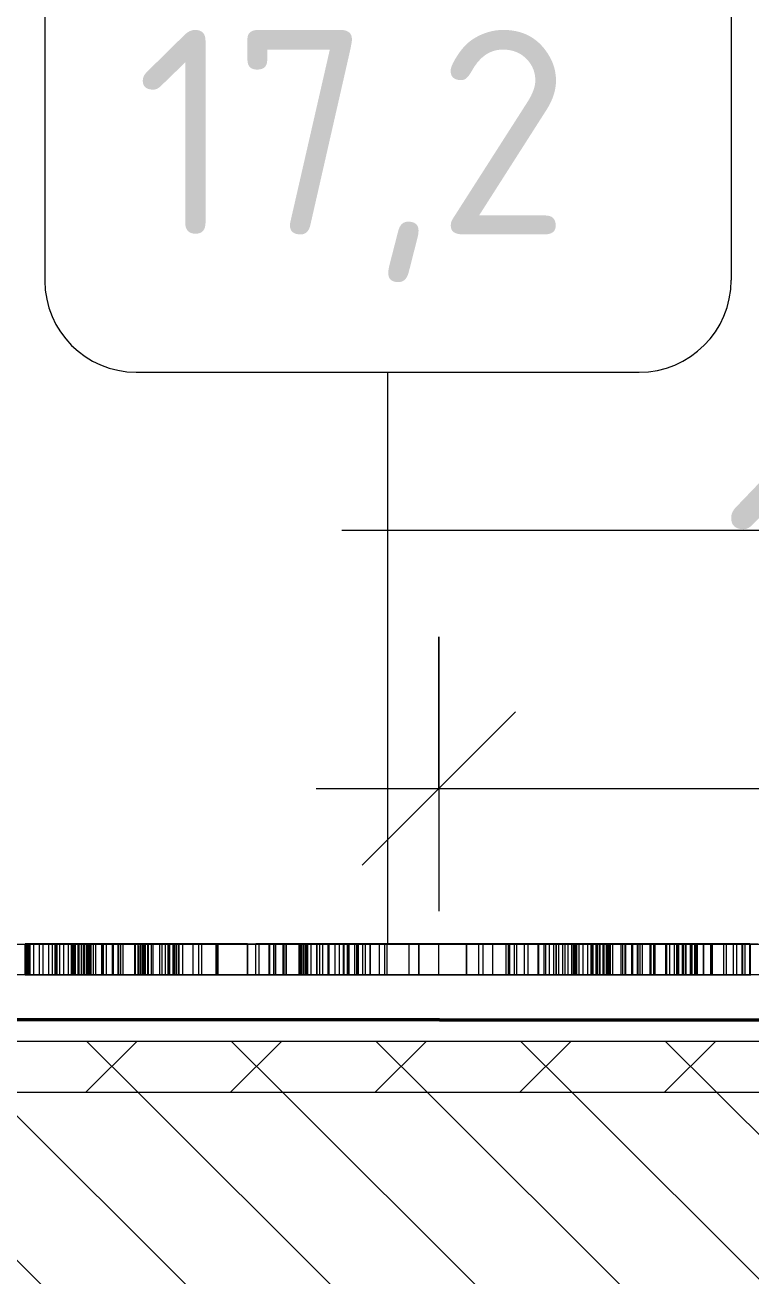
# Model space of a CAD drawing. Header units: millimetres. Extents: x 81494 to 296443, y -8553 to 29000.
# Drawn here: x 116234 to 116944, y 16271 to 17494 of the extents above; entities that cross this region are included whole.
import ezdxf

# ---------------------------------------------------------------- set-up
doc = ezdxf.new("R2010")
doc.units = ezdxf.units.MM
doc.linetypes.add('Осевая', pattern=[3175, 635, -476.25, 1587.5, -476.25])
for name, color, linetype, lineweight in [('A-ANNO-DIMS', 7, 'Continuous', 9), ('A-ANNO-DIMS-100', 7, 'Continuous', 9), ('A-WALL', 7, 'Continuous', 9), ('I-FURN-IDEN', 7, 'Continuous', 9), ('I-WALL', 7, 'Continuous', 9), ('Оси-2', 7, 'Осевая', 9)]:
    doc.layers.add(name, color=color, linetype=linetype, lineweight=lineweight)
for name, color, linetype, lineweight, true_color in [('A-WALL-1', 9, 'Continuous', 9, 0x808080), ('A-WALL-FNSH-1', 9, 'Continuous', 9, 0x808080), ('I-FURN-1', 9, 'Continuous', 9, 0x808080)]:
    doc.layers.add(name, color=color, linetype=linetype, lineweight=lineweight, true_color=true_color)
doc.styles.add('GOST Common', font='GOST_Common.ttf', dxfattribs={"height": 200})
doc.styles.add('ISOCPEUR', font='isocpeur.ttf', dxfattribs={"width": 0.9, "height": 250})
doc.dimstyles.new('ISO-2_5_0_9К_БОЛЬШОЙ_1', dxfattribs={"dimscale": 304.8, "dimtxt": 248.995294, "dimasz": 0.492126, "dimexe": 0.393701, "dimexo": 0.984252, "dimgap": 0, "dimtad": 1, "dimdec": 0, "dimrnd": 10, "dimzin": 0, "dimdsep": 46, "dimtxsty": 'ISOCPEUR', "dimblk1": 'OBLIQUE', "dimblk2": 'OBLIQUE', "dimsah": 1, "dimcen": 0.09, "dimdle": 0.393701, "dimazin": 0, "dimtfac": 1, "dimtdec": 4, "dimtix": 1, "dimtmove": 0, "dimatfit": 3, "dimfxl": 1, "dimtvp": 1, "dimtolj": 1, "dimtzin": 0, "dimarcsym": 2})

# ---------------------------------------------------------------- blocks, each defined once
blk = doc.blocks.new('вывеска в доо - вывеска в доо-30524903-План расстановки мебели и оборудования 1 этажа в осях 23_1-33')
at = {"layer": 'I-FURN-1'}
for p, q in [((-800, 0), (800, 0)), ((-361.6, 0), (-354.4, 0)), ((-349.2, 0), (-354.7, 0)), ((-354.4, 0), (-348.9, 0)), ((-354.4, 0), (-354.4, -30)), ((-348.9, 0), (-353.8, 0)), ((-353.8, 0), (-353.8, -30)), ((-346.3, 0), (-349.2, 0)), ((-346.2, 0), (-348.9, 0)), ((-348.9, 0), (-346.2, 0)), ((-348.9, 0), (-346.2, 0)), ((-346.9, 0), (-348.9, 0)), ((-348.9, -30), (-348.9, 0)), ((-346.9, 0), (-346.9, -30)), ((-302.8, 0), (-346.3, 0)), ((-346.2, 0), (-317, 0)), ((-317, 0), (-346.2, 0)), ((-346.2, 0), (-346.2, -30)), ((-346.2, 0), (-346.2, -30)), ((-346.2, 0), (-346.2, -30)), ((-346.2, 0), (-346.2, -30)), ((-346.2, 0), (-337.9, 0)), ((-341, 0), (-346.2, 0)), ((-346.2, 0), (-346.2, -30)), ((-341, 0), (-341, -29.9)), ((-331.1, 0), (-340.6, 0)), ((-337.9, 0), (-328.2, 0)), ((-317.3, 0), (-331.1, 0)), ((-331.1, 0), (-331.1, -30)), ((-328.2, 0), (-315.5, 0)), ((-328.2, 0), (-328.2, -30)), ((-302.3, 0), (-317.3, 0)), ((-317.3, 0), (-317.3, -30)), ((-317, 0), (-308.8, 0)), ((-308.8, 0), (-317, 0)), ((-317, 0), (-317, -30)), ((-317, 0), (-317, -30)), ((-317, 0), (-317, -30)), ((-317, 0), (-317, -30)), ((-315.5, 0), (-300.7, 0)), ((-315.5, 0), (-315.5, -30)), ((-308.8, 0), (-302.3, 0)), ((-308.8, 0), (-308.8, -30)), ((-302.3, 0), (-308.4, 0)), ((-308.4, 0), (-308.4, -30)), ((-300.7, 0), (-302.3, 0)), ((-302.3, 0), (-297.3, 0)), ((-297.4, 0), (-302.3, 0)), ((-302.3, -30), (-302.3, 0)), ((-301.8, 0), (-301.8, -30)), ((-297.9, 0), (-301.3, 0)), ((-300.7, 0), (-295.6, 0)), ((-297.3, 0), (-300.7, 0)), ((-300.7, 0), (-284.5, 0)), ((-300.7, 0), (-300.7, -30)), ((-280.1, 0), (-300.1, 0)), ((-300.1, 0), (-300.1, -30)), ((-291.4, 0), (-297.4, 0)), ((-297.4, 0), (-297.4, -30)), ((-297.3, 0), (-291.1, 0)), ((-297.3, 0), (-297.3, -30)), ((-296.2, 0), (-296.2, -30)), ((-285, 0), (-296.1, 0)), ((-295.6, 0), (-289.2, 0)), ((-289.2, 0), (-295.6, 0)), ((-295.6, 0), (-284.5, 0)), ((-289.2, 0), (-295.6, 0)), ((-295.6, 0), (-295.6, -30)), ((-283, 0), (-291.4, 0)), ((-291.4, 0), (-291.4, -30)), ((-291.1, 0), (-282.4, 0)), ((-291.1, 0), (-291.1, -30)), ((-289.2, 0), (-272.5, 0)), ((-289.2, 0), (-289.2, -30)), ((-284.5, 0), (-288.5, 0)), ((-288.5, 0), (-288.5, -30)), ((-282.4, 0), (-288.1, 0)), ((-288.1, 0), (-288.1, -30)), ((-284.5, 0), (-260.3, 0)), ((-284.5, 0), (-284.5, -30)), ((-272.9, 0), (-284.3, 0)), ((-283.8, 0), (-272.5, 0)), ((-272.5, 0), (-283.8, 0)), ((-283.8, -30), (-283.8, 0)), ((-260.6, 0), (-283, 0)), ((-283, 0), (-283, -30)), ((-282.4, 0), (-260.3, 0)), ((-282.4, 0), (-282.4, -30)), ((-275.4, 0), (-282.1, 0)), ((-260.3, 0), (-280.1, 0)), ((-280.1, 0), (-280.1, -30)), ((-261.1, 0), (-275.4, 0)), ((-275.4, 0), (-275.4, -30)), ((-272.5, 0), (-261.1, 0)), ((-272.5, 0), (-272.5, -30)), ((-261.4, 0), (-272.2, 0)), ((-271.8, 0), (-261.1, 0)), ((-261.1, 0), (-271.8, 0)), ((-271.8, 0), (-271.8, -30)), ((-261.1, 0), (-261.1, -30)), ((-261.1, 0), (-261.1, -30)), ((-260.6, 0), (-260.6, -30)), ((-260.3, 0), (-232.6, 0)), ((-232.6, 0), (-260.3, 0)), ((-260.3, 0), (-260.3, -30)), ((-256.5, 0), (-260.2, 0)), ((-259.9, 0), (-256.3, 0)), ((-256.3, 0), (-259.9, 0)), ((-257.4, 0), (-259.9, 0)), ((-259.9, 0), (-232.6, 0)), ((-259.9, 0), (-259.9, -30)), ((-232.6, 0), (-257.4, 0)), ((-257.4, 0), (-257.4, -30)), ((-249, 0), (-256.5, 0)), ((-256.3, 0), (-256.3, -30)), ((-247.2, 0), (-249, 0)), ((-249, 0), (-244.7, 0)), ((-249, 0), (-249, -29.4)), ((-244.8, 0), (-249, 0)), ((-244.7, 0), (-246.6, 0)), ((-233, 0), (-244.2, 0)), ((-232.6, 0), (-244.1, 0)), ((-244.1, 0), (-238.3, 0)), ((-239.4, 0), (-244.1, 0)), ((-244.1, 0), (-232.7, 0)), ((-239.4, 0), (-239.4, -30)), ((-238.3, 0), (-232.6, 0)), ((-232.7, 0), (-238.3, 0)), ((-238.3, 0), (-238.3, -30)), ((-232.7, 0), (-232.7, -30)), ((-232.6, 0), (-207.4, 0)), ((-232.6, 0), (-232.6, -30)), ((-220.2, 0), (-232.3, 0)), ((-217.4, 0), (-232.1, 0)), ((-232.1, 0), (-229.5, 0)), ((-228.1, 0), (-232.1, 0)), ((-232.1, 0), (-210.5, 0)), ((-232.1, 0), (-204.3, 0)), ((-203.6, 0), (-232.1, 0)), ((-232.1, 0), (-232.1, -30)), ((-232.1, 0), (-232.1, -30)), ((-207.4, 0), (-232, 0)), ((-232, 0), (-232, -30)), ((-229.5, 0), (-216.5, 0)), ((-229.5, 0), (-229.5, -30)), ((-219.8, 0), (-228.1, 0)), ((-228.1, 0), (-228.1, -30)), ((-216.9, 0), (-220.2, 0)), ((-216.5, 0), (-219.8, 0)), ((-214.6, 0), (-219.8, 0)), ((-219.8, 0), (-216.5, 0)), ((-219.8, 0), (-219.8, -30)), ((-217.4, 0), (-217.4, -30)), ((-216.5, 0), (-198.5, 0)), ((-211.3, 0), (-216.5, 0)), ((-216.5, 0), (-216.5, -30)), ((-205.2, 0), (-216, 0)), ((-213.2, 0), (-215.6, 0)), ((-215.6, 0), (-204.8, 0)), ((-215.6, 0), (-215.6, -30)), ((-199.8, 0), (-214.6, 0)), ((-214.6, 0), (-214.6, -30)), ((-204.8, 0), (-213.2, 0)), ((-213.2, -30), (-213.2, 0)), ((-200.7, 0), (-211.3, 0)), ((-211.3, 0), (-211.3, -30)), ((-210.5, 0), (-183.4, 0)), ((-210.5, 0), (-210.5, -30)), ((-207.4, 0), (-184.8, 0)), ((-207.4, 0), (-207.4, -30)), ((-184.8, 0), (-206.8, 0)), ((-206.8, 0), (-206.8, -30)), ((-204.8, 0), (-204.8, -30)), ((-185.1, 0), (-204.7, 0)), ((-195.5, 0), (-204.3, 0)), ((-204.3, 0), (-190.9, 0)), ((-204.3, 0), (-181.9, 0)), ((-204.3, 0), (-204.3, -30)), ((-181.4, 0), (-203.6, 0)), ((-203.6, 0), (-203.6, -30)), ((-187, 0), (-200.7, 0)), ((-200.7, 0), (-200.7, -30)), ((-183.4, 0), (-199.8, 0)), ((-199.8, 0), (-199.8, -30)), ((-198.5, 0), (-170.8, 0)), ((-198.5, 0), (-198.5, -30)), ((-184.8, 0), (-195.5, 0)), ((-195.5, 0), (-195.5, -30)), ((-190.9, 0), (-184.8, 0)), ((-190.9, 0), (-190.9, -30)), ((-183.4, 0), (-187, 0)), ((-187, 0), (-187, -30)), ((-184.8, 0), (-164.9, 0)), ((-184.8, 0), (-184.8, -30)), ((-184.5, 0), (-183.4, 0)), ((-184.5, 0), (-184.5, -30)), ((-164.9, 0), (-184.3, 0)), ((-184.3, 0), (-184.3, -30)), ((-162.5, 0), (-183.7, 0)), ((-179.9, 0), (-183.4, 0)), ((-183.4, -30), (-183.4, 0)), ((-183.4, 0), (-183.4, -30)), ((-183.4, 0), (-183.4, -30)), ((-183.4, 0), (-183.4, -30)), ((-181.9, 0), (-173.4, 0)), ((-181.9, 0), (-181.9, -30)), ((-173.1, 0), (-181.4, 0)), ((-181.4, 0), (-181.4, -30)), ((-178.8, 0), (-179.9, 0)), ((-179.9, 0), (-179.9, -30)), ((-176.1, 0), (-178.8, 0)), ((-162.3, 0), (-176.1, 0)), ((-176.1, 0), (-176.1, -30)), ((-173.4, 0), (-167.2, 0)), ((-173.4, 0), (-173.4, -30)), ((-167.1, 0), (-173.1, 0)), ((-173.1, 0), (-173.1, -30)), ((-170.8, 0), (-162.3, 0)), ((-170.8, 0), (-170.8, -30)), ((-167.2, 0), (-162.3, 0)), ((-167.2, 0), (-167.2, -30)), ((-162.3, 0), (-167.1, 0)), ((-167.1, 0), (-167.1, -30)), ((-164.9, 0), (-147.6, 0)), ((-164.9, 0), (-164.9, -30)), ((-162.3, 0), (-164.5, 0)), ((-164.5, 0), (-164.5, -30)), ((-147.6, 0), (-162.5, 0)), ((-162.3, 0), (-158, 0)), ((-147.6, 0), (-162.3, 0)), ((-147.6, 0), (-162.3, 0)), ((-162.3, 0), (-162.3, -30)), ((-158, 0), (-154.3, 0)), ((-158, 0), (-158, -30)), ((-154.3, 0), (-152.7, 0)), ((-154.3, 0), (-154.3, -30)), ((-154.3, 0), (-154.3, -30)), ((-152.7, 0), (-147.6, 0)), ((-152.7, 0), (-152.7, -29.1)), ((-147.6, 0), (-133.6, 0)), ((-133.6, 0), (-147.3, 0)), ((-137.3, 0), (-147, 0)), ((-133.8, 0), (-137.3, 0)), ((-133.6, 0), (-137.2, 0)), ((-137.2, 0), (-133.6, 0)), ((-137.2, 0), (-137.2, -30)), ((-137.2, 0), (-137.2, -30)), ((-133.6, 0), (-123.7, 0)), ((-133.6, 0), (-133.6, -30)), ((-123.7, 0), (-133.5, 0)), ((-133.5, 0), (-133.5, -30)), ((-118, 0), (-132.7, 0)), ((-119.2, 0), (-132.6, 0)), ((-132.6, 0), (-126, 0)), ((-126, 0), (-119.1, 0)), ((-126, 0), (-126, -30)), ((-123.7, 0), (-117.7, 0)), ((-123.7, 0), (-123.7, -30)), ((-117.7, 0), (-123.6, 0)), ((-123.6, 0), (-123.6, -30)), ((-119.2, 0), (-119.2, -30)), ((-117.8, 0), (-119.1, 0)), ((-119.1, 0), (-117.8, 0)), ((-119.1, 0), (-119.1, -30)), ((-115.9, 0), (-117.9, 0)), ((-117.8, -30), (-117.8, 0)), ((-117.8, 0), (-117.8, -30)), ((-117.7, 0), (-115.7, 0)), ((-115.7, 0), (-117.7, 0)), ((-117.7, 0), (-115.7, 0)), ((-115.7, 0), (-117.7, 0)), ((-117.7, 0), (-117.7, -30)), ((-117.7, 0), (-117.7, -30)), ((-77, 0), (-115.9, 0)), ((-115.7, 0), (-76.8, 0)), ((-102.4, 0), (-115.7, 0)), ((-115.7, 0), (-115.7, -30)), ((-93, 0), (-102.4, 0)), ((-102.4, 0), (-102.4, -30)), ((-88.7, 0), (-93, 0)), ((-93, 0), (-93, -30)), ((-76.8, 0), (-88.7, 0)), ((-88.7, 0), (-88.7, -30)), ((-88.7, 0), (-88.7, -30)), ((-50.2, 0), (-77, 0)), ((-76.8, 0), (-30.2, 0)), ((-50.2, 0), (-76.8, 0)), ((-76.8, 0), (109.7, 0)), ((-30.2, 0), (-76.8, 0)), ((-76.8, -30), (-76.8, 0)), ((-76.8, 0), (-76.8, -30)), ((-30.2, 0), (-50.2, 0)), ((-30.2, 0), (-49.8, 0)), ((-30.2, 0), (-20.6, 0)), ((-20.6, 0), (-30.2, 0)), ((109.7, 0), (-30.2, 0)), ((-30.2, 0), (37.8, 0)), ((39.5, 0), (-30.2, 0)), ((-30.2, 0), (22.1, 0)), ((24.5, 0), (-30.2, 0)), ((-30.2, 0), (-30.2, -30)), ((-30.2, 0), (-30.2, -30)), ((-30.2, -30), (-30.2, 0)), ((-30.2, 0), (-30.2, -30)), ((-20.7, 0), (-30.2, 0)), ((1.2, 0), (-20.7, 0)), ((-20.6, 0), (-20.6, -30)), ((-20.6, 0), (-20.6, -30)), ((1.2, 0), (3, 0)), ((3, 0), (1.2, 0)), ((1.2, -30), (1.2, 0)), ((30.4, 0), (1.2, 0)), ((3, 0), (8.4, 0)), ((8.4, 0), (3, 0)), ((3, 0), (3, -30)), ((3, 0), (3, -30)), ((8.4, 0), (17.1, 0)), ((17.1, 0), (8.4, 0)), ((8.4, 0), (8.4, -30)), ((8.4, 0), (8.4, -30)), ((17.1, 0), (28.8, 0)), ((17.1, 0), (17.1, -30)), ((28.8, 0), (17.3, 0)), ((17.3, 0), (17.3, -30)), ((22.1, 0), (57.3, 0)), ((22.1, 0), (22.1, -30)), ((51.6, 0), (24.5, 0)), ((24.5, 0), (24.5, -30)), ((28.8, 0), (42.7, 0)), ((28.8, 0), (28.8, -30)), ((29.4, 0), (29.4, -30)), ((30.4, 0), (32.4, 0)), ((32.4, 0), (30.4, 0)), ((37.8, 0), (30.4, 0)), ((30.4, 0), (30.4, -30)), ((37.8, 0), (30.4, 0)), ((32.4, 0), (37.8, 0)), ((37.8, 0), (32.4, 0)), ((32.4, 0), (32.4, -30)), ((32.4, 0), (32.4, -30)), ((37.8, 0), (63.5, 0)), ((37.8, 0), (37.8, -30)), ((38.4, 0), (47.4, 0)), ((47.4, 0), (38.4, 0)), ((42.7, 0), (38.4, 0)), ((38.4, 0), (38.4, -30)), ((38.4, 0), (38.4, -30)), ((50.2, 0), (38.4, 0)), ((66.6, 0), (39.5, 0)), ((39.5, 0), (39.5, -30)), ((42.7, 0), (57.3, 0)), ((42.7, 0), (42.7, -30)), ((57.3, 0), (43.5, 0)), ((43.5, 0), (43.5, -30)), ((47.4, 0), (57.3, 0)), ((57.3, 0), (47.4, 0)), ((47.4, 0), (47.4, -29.2)), ((47.4, 0), (47.4, -29.2)), ((57.3, 0), (50.2, 0)), ((69.4, 0), (51.6, 0)), ((57.3, 0), (75, 0)), ((57.3, 0), (57.3, -30)), ((58.2, 0), (80.6, 0)), ((58.2, 0), (58.2, -30)), ((58.3, 0), (69.2, 0)), ((69.2, 0), (58.3, 0)), ((58.3, 0), (58.3, -30)), ((58.3, 0), (58.3, -30)), ((80.6, 0), (58.4, 0)), ((58.4, 0), (58.4, -30)), ((80.8, 0), (58.4, 0)), ((63.5, 0), (84.4, 0)), ((63.5, 0), (63.5, -30)), ((82.5, 0), (66.6, 0)), ((66.6, 0), (66.6, -30)), ((69.2, 0), (78.2, 0)), ((78.2, 0), (69.2, 0)), ((69.2, 0), (69.2, -30)), ((69.2, 0), (69.2, -30)), ((79.2, 0), (69.4, 0)), ((69.4, 0), (69.4, -30)), ((75, 0), (80.6, 0)), ((75, 0), (75, -30)), ((78.2, 0), (80.6, 0)), ((80.6, 0), (78.2, 0)), ((78.2, 0), (78.2, -30)), ((78.2, 0), (78.2, -30)), ((82.5, 0), (79.2, 0)), ((79.2, 0), (79.2, -30)), ((80.6, 0), (82.5, 0)), ((80.6, 0), (80.6, -30)), ((80.9, 0), (80.9, -30)), ((81, 0), (82.5, 0)), ((82.5, 0), (81, 0)), ((81, 0), (82.5, 0)), ((82.5, 0), (81, 0)), ((81, 0), (81, -30)), ((82.7, 0), (81.2, 0)), ((82.5, 0), (84.2, 0)), ((84.2, 0), (82.5, 0)), ((82.5, 0), (99.4, 0)), ((84.2, 0), (82.5, 0)), ((86.7, 0), (82.5, 0)), ((82.5, 0), (82.5, -30)), ((84.4, 0), (82.7, 0)), ((84.2, 0), (84.2, -30)), ((84.2, 0), (84.2, -30)), ((84.4, 0), (86.2, 0)), ((86.2, 0), (84.4, 0)), ((86.2, 0), (84.4, 0)), ((84.4, 0), (101.6, 0)), ((84.4, 0), (84.4, -30)), ((86.4, 0), (84.6, 0)), ((99.2, 0), (86.2, 0)), ((86.2, -30), (86.2, 0)), ((109.9, 0), (86.4, 0)), ((101.6, 0), (86.7, 0)), ((86.7, 0), (86.7, -30)), ((99.2, 0), (99.2, -30)), ((99.4, 0), (109.7, 0)), ((109.7, 0), (99.4, 0)), ((99.4, 0), (99.4, -30)), ((101.6, 0), (109.7, 0)), ((101.6, 0), (101.6, -30)), ((109.7, 0), (102.4, 0)), ((102.4, 0), (102.4, -30)), ((109.7, 0), (111.4, 0)), ((111.3, 0), (109.7, 0)), ((109.7, 0), (116, 0)), ((116, 0), (109.7, 0)), ((109.7, 0), (109.7, -30)), ((109.7, 0), (109.7, -30)), ((115.6, 0), (109.9, 0)), ((111.3, 0), (111.3, -30)), ((111.4, 0), (115.4, 0)), ((115.4, 0), (111.4, 0)), ((111.4, 0), (111.4, -30)), ((115.4, 0), (115.4, -30)), ((116, 0), (125.9, 0)), ((116, 0), (116, -30)), ((125.9, 0), (116.2, 0)), ((116.2, 0), (116.2, -30)), ((129.3, 0), (116.2, 0)), ((125.9, 0), (129.2, 0)), ((129.2, 0), (125.9, 0)), ((125.9, 0), (125.9, -30)), ((125.9, 0), (125.9, -30)), ((129.2, 0), (129.2, -30)), ((137.3, 0), (129.3, 0)), ((137.2, 0), (168, 0)), ((166.4, 0), (137.2, 0)), ((137.2, -30), (137.2, 0)), ((137.2, 0), (137.2, -30)), ((166.6, 0), (137.3, 0)), ((168, 0), (166.4, 0)), ((166.4, 0), (168, 0)), ((168, 0), (166.4, 0)), ((166.4, 0), (168, 0)), ((168, 0), (166.4, 0)), ((166.4, -30), (166.4, 0)), ((166.4, 0), (166.4, -30)), ((166.4, -30), (166.4, 0)), ((166.4, 0), (166.4, -30)), ((168.2, 0), (166.6, 0)), ((168, 0), (200.5, 0)), ((206.7, 0), (168, 0)), ((168, 0), (184.8, 0)), ((184.8, 0), (168, 0)), ((168, 0), (190.3, 0)), ((181.9, 0), (168, 0)), ((168, 0), (246.9, 0)), ((214.7, 0), (168, 0)), ((168, -30), (168, 0)), ((168, 0), (168, -30)), ((209, 0), (168.2, 0)), ((208.2, 0), (181.9, 0)), ((181.9, 0), (181.9, -30)), ((184.8, 0), (204.2, 0)), ((204.6, 0), (184.8, 0)), ((184.8, 0), (184.8, -30)), ((184.8, 0), (184.8, -30)), ((190.3, 0), (208.6, 0)), ((190.3, 0), (190.3, -30)), ((200.5, 0), (214.7, 0)), ((200.5, 0), (200.5, -30)), ((204.2, 0), (208.6, 0)), ((204.2, 0), (204.2, -30)), ((208.7, 0), (204.6, 0)), ((204.6, 0), (204.6, -30)), ((208.6, 0), (206.7, 0)), ((206.7, 0), (206.7, -30)), ((208.2, 0), (208.2, -30)), ((208.6, 0), (210.1, 0)), ((210.1, 0), (208.6, 0)), ((208.6, 0), (208.6, -30)), ((210.1, 0), (208.7, 0)), ((208.7, 0), (208.7, -30)), ((209.1, 0), (209.1, -30)), ((213.5, 0), (210.1, 0)), ((210.1, 0), (213.5, 0)), ((213.3, 0), (210.1, 0)), ((210.1, 0), (210.1, -30)), ((213.9, 0), (210.5, 0)), ((214.7, 0), (213.3, 0)), ((213.3, 0), (213.3, -30)), ((213.5, 0), (213.5, -30)), ((214.7, 0), (217.5, 0)), ((246.9, 0), (214.7, 0)), ((214.7, 0), (243.6, 0)), ((240.2, 0), (214.7, 0)), ((214.7, 0), (214.7, -30)), ((214.7, 0), (214.7, -30)), ((214.7, -30), (214.7, 0)), ((214.7, 0), (214.7, -30)), ((220.6, 0), (215, 0)), ((215, 0), (215, -30)), ((220.9, 0), (215.3, 0)), ((217.5, 0), (229.6, 0)), ((217.5, 0), (217.5, -30)), ((234, 0), (220.6, 0)), ((220.6, 0), (231, 0)), ((223, 0), (220.6, 0)), ((220.6, 0), (220.6, -30)), ((238.4, 0), (220.9, 0)), ((234.7, 0), (223, 0)), ((223, 0), (223, -30)), ((229.6, 0), (236.9, 0)), ((229.6, 0), (229.6, -30)), ((231, 0), (238.3, 0)), ((231, 0), (231, -30)), ((239.3, 0), (234, 0)), ((234, 0), (234, -30)), ((238.3, 0), (234.7, 0)), ((234.7, 0), (234.7, -30)), ((236.9, 0), (239.3, 0)), ((236.9, 0), (236.9, -30)), ((238.3, 0), (238.3, -30)), ((239.3, 0), (243.6, 0)), ((241.8, 0), (239.3, 0)), ((239.3, 0), (239.3, -30)), ((243.7, 0), (239.4, 0)), ((246.9, 0), (240.2, 0)), ((240.2, 0), (240.2, -30)), ((243.6, 0), (241.8, 0)), ((241.8, 0), (241.8, -30)), ((243.6, 0), (246.9, 0)), ((243.6, 0), (243.6, -28.9)), ((244.1, 0), (244.1, -29.1)), ((246.9, 0), (244.2, 0)), ((246.9, 0), (246.9, -29.9)), ((247.2, 0), (305.4, 0)), ((247.2, 0), (285.4, 0)), ((278.3, 0), (247.2, 0)), ((258.9, 0), (247.2, 0)), ((299.3, 0), (247.3, 0)), ((261.1, 0), (258.7, 0)), ((258.7, 0), (263, 0)), ((258.7, 0), (258.7, -30)), ((263.3, 0), (258.9, 0)), ((263, 0), (261.1, 0)), ((261.1, 0), (261.1, -30)), ((263, 0), (263, -30)), ((290.3, 0), (263.6, 0)), ((263.6, 0), (269.4, 0)), ((268.3, 0), (263.6, 0)), ((263.6, 0), (275, 0)), ((263.6, 0), (263.6, -30)), ((288.4, 0), (263.9, 0)), ((268.3, 0), (268.3, -30)), ((269.4, 0), (278.2, 0)), ((279.6, 0), (269.4, 0)), ((269.4, 0), (269.4, -30)), ((275, 0), (297.2, 0)), ((275, 0), (275, -30)), ((278.2, 0), (291.2, 0)), ((278.2, 0), (278.2, -30)), ((290, 0), (278.3, 0)), ((278.3, 0), (278.3, -30)), ((287.9, 0), (279.6, 0)), ((279.6, 0), (279.6, -30)), ((285.4, 0), (302, 0)), ((285.4, 0), (285.4, -30)), ((291.2, 0), (287.9, 0)), ((293.1, 0), (287.9, 0)), ((287.9, 0), (291.2, 0)), ((287.9, 0), (287.9, -30)), ((291.8, 0), (288.4, 0)), ((299.5, 0), (290, 0)), ((290, 0), (290, -30)), ((290.3, -30), (290.3, 0)), ((291.2, 0), (305.4, 0)), ((296.4, 0), (291.2, 0)), ((291.2, 0), (291.2, -30)), ((294.5, 0), (292.1, 0)), ((292.1, 0), (302, 0)), ((292.1, 0), (292.1, -30)), ((302.5, 0), (292.7, 0)), ((305.4, 0), (293.1, 0)), ((293.1, 0), (293.1, -30)), ((302, 0), (294.5, 0)), ((294.5, 0), (294.5, -30)), ((305.4, 0), (296.4, 0)), ((296.4, 0), (296.4, -30)), ((297.2, 0), (305.4, 0)), ((297.2, 0), (297.2, -30)), ((305.4, 0), (299.3, 0)), ((299.3, 0), (299.3, -30)), ((305.4, 0), (299.5, 0)), ((299.5, 0), (299.5, -30)), ((302, 0), (305.4, 0)), ((302, 0), (302, -30)), ((305.4, 0), (302.9, 0)), ((302.9, 0), (305.4, 0)), ((302.9, 0), (302.9, -30)), ((305.9, 0), (303.4, 0)), ((305.4, 0), (324.6, 0)), ((305.4, 0), (305.4, -30)), ((307.9, 0), (305.8, 0)), ((305.8, 0), (305.8, -30)), ((306.4, 0), (307.9, 0)), ((307.9, 0), (306.4, 0)), ((306.4, 0), (307.9, 0)), ((307.9, 0), (306.4, 0)), ((306.4, 0), (307.9, 0)), ((307.9, 0), (306.4, 0)), ((306.4, 0), (307.9, 0)), ((306.4, 0), (306.4, -30)), ((307, 0), (307, -30)), ((308.5, 0), (307, 0)), ((307.9, 0), (309.2, 0)), ((312.2, 0), (307.9, 0)), ((307.9, 0), (324.3, 0)), ((320.7, 0), (307.9, 0)), ((324.3, 0), (307.9, 0)), ((307.9, 0), (316.8, 0)), ((307.9, 0), (307.9, -30)), ((324.6, 0), (307.9, 0)), ((307.9, 0), (307.9, -30)), ((323.6, 0), (308.5, 0)), ((309.2, 0), (336.9, 0)), ((309.2, 0), (309.2, -30)), ((323.2, 0), (312.2, 0)), ((312.2, 0), (312.2, -30)), ((316.8, 0), (323.2, 0)), ((316.8, 0), (316.8, -30)), ((324.3, 0), (320.7, 0)), ((320.7, 0), (320.7, -30)), ((323.2, 0), (324.3, 0)), ((323.2, 0), (323.2, -30)), ((324.3, 0), (324.3, -30)), ((324.3, 0), (324.3, -30)), ((324.3, -30), (324.3, 0)), ((324.3, 0), (324.3, -30)), ((327.8, 0), (324.6, 0)), ((324.6, 0), (340.5, 0)), ((324.6, 0), (324.6, -30)), ((340.5, 0), (325, 0)), ((336.9, 0), (325.2, 0)), ((325.2, 0), (325.2, -30)), ((328.9, 0), (327.8, 0)), ((327.8, 0), (327.8, -30)), ((331.6, 0), (328.9, 0)), ((340.5, 0), (331.6, 0)), ((331.6, 0), (331.6, -30)), ((336.9, 0), (340.5, 0)), ((336.9, 0), (336.9, -30)), ((340.5, 0), (336.9, 0)), ((336.9, 0), (336.9, -30)), ((340.5, 0), (340.5, -29.9)), ((340.6, 0), (349.7, 0)), ((353.4, 0), (340.6, 0)), ((340.6, 0), (351.1, 0)), ((346.3, 0), (340.6, 0)), ((353.8, 0), (340.6, 0)), ((352.5, 0), (346.3, 0)), ((346.3, 0), (346.3, -30)), ((349.7, 0), (353.4, 0)), ((349.7, 0), (349.7, -30)), ((351.1, 0), (354.6, 0)), ((351.1, 0), (351.1, -30)), ((354.6, 0), (352.5, 0)), ((352.5, 0), (352.5, -30)), ((353.4, 0), (353.4, -30)), ((353.4, 0), (353.4, -30)), ((354.6, 0), (354.6, -30)), ((-337.9, -0.9), (-337.9, -30)), ((-246.6, -0.2), (-246.6, -30)), ((-244.7, -0.8), (-244.7, -30)), ((-244.1, -0.9), (-244.1, -30)), ((-147.6, -0.7), (-147.6, -30)), ((-147.3, -0.8), (-147.3, -30)), ((-147, -0.9), (-147, -30)), ((-49.8, -0.1), (-49.8, -30)), ((-49.8, -0.1), (-49.8, -30)), ((51.6, -0.4), (51.6, -30)), ((247.3, 0), (247.3, -30)), ((800, -30), (-800, -30)), ((-354.4, -30.5), (-361.6, -30.5)), ((-354.7, -30), (-349.2, -30)), ((-348.9, -30.5), (-354.4, -30.5)), ((-353.8, -30.5), (-348.9, -30.5)), ((-349.2, -30), (-346.3, -30)), ((-346.2, -30.5), (-348.9, -30.5)), ((-348.9, -30.5), (-346.2, -30.5)), ((-348.9, -30.5), (-346.9, -30.5)), ((-346.2, -30.5), (-348.9, -30.5)), ((-346.3, -30), (-302.8, -30)), ((-346.2, -30.5), (-317, -30.5)), ((-317, -30.5), (-346.2, -30.5)), ((-346.2, -30.5), (-341, -30.5)), ((-337.9, -30.5), (-346.2, -30.5)), ((-341, -30.5), (-331.1, -30.5)), ((-328.2, -30.5), (-337.9, -30.5)), ((-331.1, -30.5), (-317.3, -30.5)), ((-315.5, -30.5), (-328.2, -30.5)), ((-317.3, -30.5), (-302.3, -30.5)), ((-317, -30.5), (-308.8, -30.5)), ((-308.8, -30.5), (-317, -30.5)), ((-300.7, -30.5), (-315.5, -30.5)), ((-302.3, -30.5), (-308.8, -30.5)), ((-308.4, -30.5), (-302.3, -30.5)), ((-302.3, -30.5), (-300.7, -30.5)), ((-302.3, -30.5), (-297.4, -30.5)), ((-297.3, -30.5), (-302.3, -30.5)), ((-301.3, -30), (-297.9, -30)), ((-300.7, -30.5), (-297.3, -30.5)), ((-295.6, -30.5), (-300.7, -30.5)), ((-284.5, -30.5), (-300.7, -30.5)), ((-300.1, -30.5), (-280.1, -30.5)), ((-297.4, -30.5), (-291.4, -30.5)), ((-291.1, -30.5), (-297.3, -30.5)), ((-296.1, -30), (-285, -30)), ((-295.6, -30.5), (-289.2, -30.5)), ((-284.5, -30.5), (-295.6, -30.5)), ((-295.6, -30.5), (-289.2, -30.5)), ((-289.2, -30.5), (-295.6, -30.5)), ((-291.4, -30.5), (-283, -30.5)), ((-282.4, -30.5), (-291.1, -30.5)), ((-272.5, -30.5), (-289.2, -30.5)), ((-288.5, -30.5), (-284.5, -30.5)), ((-288.1, -30.5), (-282.4, -30.5)), ((-260.3, -30.5), (-284.5, -30.5)), ((-284.3, -30), (-272.9, -30)), ((-283.8, -30.5), (-272.5, -30.5)), ((-272.5, -30.5), (-283.8, -30.5)), ((-283, -30.5), (-260.6, -30.5)), ((-260.3, -30.5), (-282.4, -30.5)), ((-282.1, -30.5), (-275.4, -30.5)), ((-280.1, -30.5), (-260.3, -30.5)), ((-275.4, -30.5), (-261.1, -30.5)), ((-261.1, -30.5), (-272.5, -30.5)), ((-272.2, -30), (-261.4, -30)), ((-271.8, -30.5), (-261.1, -30.5)), ((-261.1, -30.5), (-271.8, -30.5)), ((-232.6, -30.5), (-260.3, -30.5)), ((-260.3, -30.5), (-232.6, -30.5)), ((-260.2, -30), (-256.5, -30)), ((-259.9, -30.5), (-256.3, -30.5)), ((-256.3, -30.5), (-259.9, -30.5)), ((-259.9, -30.5), (-257.4, -30.5)), ((-232.6, -30.5), (-259.9, -30.5)), ((-257.4, -30.5), (-232.6, -30.5)), ((-256.5, -30), (-249, -30)), ((-249, -30), (-244.8, -30)), ((-244.7, -30.5), (-249, -30.5)), ((-249, -30.5), (-246.6, -30.5)), ((-246.6, -30.5), (-244.7, -30.5)), ((-244.2, -30), (-233, -30)), ((-232.7, -30.5), (-244.1, -30.5)), ((-244.1, -30.5), (-239.4, -30.5)), ((-238.3, -30.5), (-244.1, -30.5)), ((-244.1, -30.5), (-232.6, -30.5)), ((-238.3, -30.5), (-232.7, -30.5)), ((-232.6, -30.5), (-238.3, -30.5)), ((-207.4, -30.5), (-232.6, -30.5)), ((-232.3, -30), (-220.2, -30)), ((-210.5, -30.5), (-232.1, -30.5)), ((-232.1, -30.5), (-228.1, -30.5)), ((-229.5, -30.5), (-232.1, -30.5)), ((-232.1, -30.5), (-217.4, -30.5)), ((-232.1, -30.5), (-203.6, -30.5)), ((-204.3, -30.5), (-232.1, -30.5)), ((-232, -30.5), (-207.4, -30.5)), ((-216.5, -30.5), (-229.5, -30.5)), ((-228.1, -30.5), (-219.8, -30.5)), ((-220.2, -30), (-216.9, -30)), ((-216.5, -30.5), (-219.8, -30.5)), ((-219.8, -30.5), (-214.6, -30.5)), ((-219.8, -30.5), (-216.5, -30.5)), ((-216.5, -30.5), (-211.3, -30.5)), ((-198.5, -30.5), (-216.5, -30.5)), ((-216, -30), (-205.2, -30)), ((-204.8, -30.5), (-215.6, -30.5)), ((-215.6, -30.5), (-213.2, -30.5)), ((-214.6, -30.5), (-199.8, -30.5)), ((-213.2, -30.5), (-204.8, -30.5)), ((-211.3, -30.5), (-200.7, -30.5)), ((-183.4, -30.5), (-210.5, -30.5)), ((-184.8, -30.5), (-207.4, -30.5)), ((-206.8, -30.5), (-184.8, -30.5)), ((-204.7, -30), (-185.1, -30)), ((-190.9, -30.5), (-204.3, -30.5)), ((-204.3, -30.5), (-195.5, -30.5)), ((-181.9, -30.5), (-204.3, -30.5)), ((-203.6, -30.5), (-181.4, -30.5)), ((-200.7, -30.5), (-187, -30.5)), ((-199.8, -30.5), (-183.4, -30.5)), ((-170.8, -30.5), (-198.5, -30.5)), ((-195.5, -30.5), (-184.8, -30.5)), ((-184.8, -30.5), (-190.9, -30.5)), ((-187, -30.5), (-183.4, -30.5)), ((-164.9, -30.5), (-184.8, -30.5)), ((-183.4, -30.5), (-184.5, -30.5)), ((-184.3, -30.5), (-164.9, -30.5)), ((-183.7, -30), (-162.5, -30)), ((-183.4, -30.5), (-179.9, -30.5)), ((-173.4, -30.5), (-181.9, -30.5)), ((-181.4, -30.5), (-173.1, -30.5)), ((-179.9, -30.5), (-178.8, -30.5)), ((-178.8, -30.5), (-176.1, -30.5)), ((-176.1, -30.5), (-162.3, -30.5)), ((-167.2, -30.5), (-173.4, -30.5)), ((-173.1, -30.5), (-167.1, -30.5)), ((-162.3, -30.5), (-170.8, -30.5)), ((-162.3, -30.5), (-167.2, -30.5)), ((-167.1, -30.5), (-162.3, -30.5)), ((-147.6, -30.5), (-164.9, -30.5)), ((-164.5, -30.5), (-162.3, -30.5)), ((-162.5, -30), (-147.6, -30)), ((-162.3, -30.5), (-147.6, -30.5)), ((-158, -30.5), (-162.3, -30.5)), ((-162.3, -30.5), (-147.6, -30.5)), ((-154.3, -30.5), (-158, -30.5)), ((-152.7, -30.5), (-154.3, -30.5)), ((-147.6, -30.5), (-152.7, -30.5)), ((-133.6, -30.5), (-147.6, -30.5)), ((-147.3, -30.5), (-133.6, -30.5)), ((-147, -30), (-137.3, -30)), ((-137.3, -30), (-133.8, -30)), ((-133.6, -30.5), (-137.2, -30.5)), ((-137.2, -30.5), (-133.6, -30.5)), ((-123.7, -30.5), (-133.6, -30.5)), ((-133.5, -30.5), (-123.7, -30.5)), ((-132.7, -30), (-118, -30)), ((-126, -30.5), (-132.6, -30.5)), ((-132.6, -30.5), (-119.2, -30.5)), ((-119.1, -30.5), (-126, -30.5)), ((-117.7, -30.5), (-123.7, -30.5)), ((-123.6, -30.5), (-117.7, -30.5)), ((-117.8, -30.5), (-119.1, -30.5)), ((-119.1, -30.5), (-117.8, -30.5)), ((-117.9, -30), (-115.9, -30)), ((-117.7, -30.5), (-115.7, -30.5)), ((-115.7, -30.5), (-117.7, -30.5)), ((-117.7, -30.5), (-115.7, -30.5)), ((-115.7, -30.5), (-117.7, -30.5)), ((-115.9, -30), (-77, -30)), ((-115.7, -30.5), (-102.4, -30.5)), ((-76.8, -30.5), (-115.7, -30.5)), ((-102.4, -30.5), (-93, -30.5)), ((-93, -30.5), (-88.7, -30.5)), ((-88.7, -30.5), (-76.8, -30.5)), ((-77, -30), (-30.2, -30)), ((-76.8, -30.5), (-49.8, -30.5)), ((-30.2, -30.5), (-76.8, -30.5)), ((-76.8, -30.5), (-30.2, -30.5)), ((109.7, -30.5), (-76.8, -30.5)), ((-49.8, -30.5), (-30.2, -30.5)), ((-30.2, -30), (-20.7, -30)), ((-30.2, -30.5), (-20.6, -30.5)), ((-20.6, -30.5), (-30.2, -30.5)), ((-30.2, -30.5), (39.5, -30.5)), ((37.8, -30.5), (-30.2, -30.5)), ((-30.2, -30.5), (109.7, -30.5)), ((-30.2, -30.5), (24.5, -30.5)), ((22.1, -30.5), (-30.2, -30.5)), ((-20.7, -30), (1.2, -30)), ((1.2, -30), (30.4, -30)), ((1.2, -30.5), (3, -30.5)), ((3, -30.5), (1.2, -30.5)), ((3, -30.5), (8.4, -30.5)), ((8.4, -30.5), (3, -30.5)), ((8.4, -30.5), (17.1, -30.5)), ((17.1, -30.5), (8.4, -30.5)), ((28.8, -30.5), (17.1, -30.5)), ((17.3, -30.5), (28.8, -30.5)), ((57.3, -30.5), (22.1, -30.5)), ((24.5, -30.5), (51.6, -30.5)), ((42.7, -30.5), (28.8, -30.5)), ((30.4, -30), (37.8, -30)), ((30.4, -30.5), (37.8, -30.5)), ((30.4, -30.5), (32.4, -30.5)), ((32.4, -30.5), (30.4, -30.5)), ((32.4, -30.5), (37.8, -30.5)), ((37.8, -30.5), (32.4, -30.5)), ((63.5, -30.5), (37.8, -30.5)), ((38.4, -30), (57.3, -30)), ((38.4, -30.5), (42.7, -30.5)), ((38.4, -30.5), (47.4, -30.5)), ((47.4, -30.5), (38.4, -30.5)), ((39.5, -30.5), (66.6, -30.5)), ((57.3, -30.5), (42.7, -30.5)), ((43.5, -30.5), (57.3, -30.5)), ((47.4, -30.5), (57.3, -30.5)), ((57.3, -30.5), (47.4, -30.5)), ((51.6, -30.5), (69.4, -30.5)), ((75, -30.5), (57.3, -30.5)), ((80.6, -30.5), (58.2, -30.5)), ((58.3, -30.5), (69.2, -30.5)), ((69.2, -30.5), (58.3, -30.5)), ((58.4, -30), (80.8, -30)), ((58.4, -30.5), (80.6, -30.5)), ((84.4, -30.5), (63.5, -30.5)), ((66.6, -30.5), (82.5, -30.5)), ((69.2, -30.5), (78.2, -30.5)), ((78.2, -30.5), (69.2, -30.5)), ((69.4, -30.5), (79.2, -30.5)), ((80.6, -30.5), (75, -30.5)), ((78.2, -30.5), (80.6, -30.5)), ((80.6, -30.5), (78.2, -30.5)), ((79.2, -30.5), (82.5, -30.5)), ((82.5, -30.5), (80.6, -30.5)), ((81, -30.5), (82.5, -30.5)), ((82.5, -30.5), (81, -30.5)), ((81, -30.5), (82.5, -30.5)), ((82.5, -30.5), (81, -30.5)), ((81.2, -30), (82.7, -30)), ((82.5, -30.5), (84.2, -30.5)), ((99.4, -30.5), (82.5, -30.5)), ((82.5, -30.5), (84.2, -30.5)), ((84.2, -30.5), (82.5, -30.5)), ((82.5, -30.5), (86.7, -30.5)), ((82.7, -30), (84.4, -30)), ((84.4, -30.5), (86.2, -30.5)), ((84.4, -30.5), (86.2, -30.5)), ((86.2, -30.5), (84.4, -30.5)), ((101.6, -30.5), (84.4, -30.5)), ((84.6, -30), (86.4, -30)), ((86.2, -30.5), (99.2, -30.5)), ((86.4, -30), (109.9, -30)), ((86.7, -30.5), (101.6, -30.5)), ((99.4, -30.5), (109.7, -30.5)), ((109.7, -30.5), (99.4, -30.5)), ((109.7, -30.5), (101.6, -30.5)), ((102.4, -30.5), (109.7, -30.5)), ((109.7, -30.5), (111.3, -30.5)), ((111.4, -30.5), (109.7, -30.5)), ((109.7, -30.5), (116, -30.5)), ((116, -30.5), (109.7, -30.5)), ((109.9, -30), (115.6, -30)), ((111.4, -30.5), (115.4, -30.5)), ((115.4, -30.5), (111.4, -30.5)), ((125.9, -30.5), (116, -30.5)), ((116.2, -30), (129.3, -30)), ((116.2, -30.5), (125.9, -30.5)), ((125.9, -30.5), (129.2, -30.5)), ((129.2, -30.5), (125.9, -30.5)), ((129.3, -30), (137.3, -30)), ((137.2, -30.5), (166.4, -30.5)), ((168, -30.5), (137.2, -30.5)), ((137.3, -30), (166.6, -30)), ((166.4, -30.5), (168, -30.5)), ((166.4, -30.5), (168, -30.5)), ((168, -30.5), (166.4, -30.5)), ((166.4, -30.5), (168, -30.5)), ((168, -30.5), (166.4, -30.5)), ((166.6, -30), (168.2, -30)), ((168, -30.5), (206.7, -30.5)), ((200.5, -30.5), (168, -30.5)), ((168, -30.5), (184.8, -30.5)), ((184.8, -30.5), (168, -30.5)), ((168, -30.5), (181.9, -30.5)), ((190.3, -30.5), (168, -30.5)), ((168, -30.5), (214.7, -30.5)), ((246.9, -30.5), (168, -30.5)), ((168.2, -30), (209, -30)), ((181.9, -30.5), (208.2, -30.5)), ((184.8, -30.5), (204.6, -30.5)), ((204.2, -30.5), (184.8, -30.5)), ((208.6, -30.5), (190.3, -30.5)), ((214.7, -30.5), (200.5, -30.5)), ((208.6, -30.5), (204.2, -30.5)), ((204.6, -30.5), (208.7, -30.5)), ((206.7, -30.5), (208.6, -30.5)), ((210.1, -30.5), (208.6, -30.5)), ((208.6, -30.5), (210.1, -30.5)), ((208.7, -30.5), (210.1, -30.5)), ((210.1, -30.5), (213.5, -30.5)), ((210.1, -30.5), (213.3, -30.5)), ((213.5, -30.5), (210.1, -30.5)), ((210.5, -30), (213.9, -30)), ((213.3, -30.5), (214.7, -30.5)), ((217.5, -30.5), (214.7, -30.5)), ((214.7, -30.5), (246.9, -30.5)), ((214.7, -30.5), (240.2, -30.5)), ((243.6, -30.5), (214.7, -30.5)), ((215, -30.5), (220.6, -30.5)), ((215.3, -30), (220.9, -30)), ((229.6, -30.5), (217.5, -30.5)), ((220.6, -30.5), (223, -30.5)), ((231, -30.5), (220.6, -30.5)), ((220.6, -30.5), (234, -30.5)), ((220.9, -30), (238.4, -30)), ((223, -30.5), (234.7, -30.5)), ((236.9, -30.5), (229.6, -30.5)), ((238.3, -30.5), (231, -30.5)), ((234, -30.5), (239.3, -30.5)), ((234.7, -30.5), (238.3, -30.5)), ((239.3, -30.5), (236.9, -30.5)), ((239.3, -30.5), (241.8, -30.5)), ((243.6, -30.5), (239.3, -30.5)), ((239.4, -30), (243.7, -30)), ((240.2, -30.5), (278.3, -30.5)), ((241.8, -30.5), (243.6, -30.5)), ((285.4, -30.5), (243.6, -30.5)), ((244.2, -30), (246.9, -30)), ((305.4, -30.5), (246.9, -30.5)), ((247.2, -30), (258.9, -30)), ((247.3, -30.5), (299.3, -30.5)), ((263, -30.5), (258.7, -30.5)), ((258.7, -30.5), (261.1, -30.5)), ((258.9, -30), (263.3, -30)), ((261.1, -30.5), (263, -30.5)), ((275, -30.5), (263.6, -30.5)), ((263.6, -30.5), (268.3, -30.5)), ((269.4, -30.5), (263.6, -30.5)), ((263.6, -30.5), (290.3, -30.5)), ((263.9, -30), (288.4, -30)), ((269.4, -30.5), (279.6, -30.5)), ((278.2, -30.5), (269.4, -30.5)), ((297.2, -30.5), (275, -30.5)), ((291.2, -30.5), (278.2, -30.5)), ((278.3, -30.5), (290, -30.5)), ((279.6, -30.5), (287.9, -30.5)), ((302, -30.5), (285.4, -30.5)), ((287.9, -30.5), (291.2, -30.5)), ((291.2, -30.5), (287.9, -30.5)), ((287.9, -30.5), (293.1, -30.5)), ((288.4, -30), (291.8, -30)), ((290, -30.5), (299.5, -30.5)), ((291.2, -30.5), (296.4, -30.5)), ((305.4, -30.5), (291.2, -30.5)), ((292.1, -30.5), (294.5, -30.5)), ((302, -30.5), (292.1, -30.5)), ((292.7, -30), (302.5, -30)), ((293.1, -30.5), (305.4, -30.5)), ((294.5, -30.5), (302, -30.5)), ((296.4, -30.5), (305.4, -30.5)), ((305.4, -30.5), (297.2, -30.5)), ((299.3, -30.5), (305.4, -30.5)), ((299.5, -30.5), (305.4, -30.5)), ((305.4, -30.5), (302, -30.5)), ((302.9, -30.5), (305.4, -30.5)), ((305.4, -30.5), (302.9, -30.5)), ((303.4, -30), (305.9, -30)), ((324.6, -30.5), (305.4, -30.5)), ((305.8, -30.5), (307.9, -30.5)), ((307.9, -30.5), (306.4, -30.5)), ((306.4, -30.5), (307.9, -30.5)), ((307.9, -30.5), (306.4, -30.5)), ((307.9, -30.5), (306.4, -30.5)), ((306.4, -30.5), (307.9, -30.5)), ((306.4, -30.5), (307.9, -30.5)), ((307.9, -30.5), (306.4, -30.5)), ((307, -30), (308.5, -30)), ((307.9, -30.5), (320.7, -30.5)), ((324.3, -30.5), (307.9, -30.5)), ((307.9, -30.5), (312.2, -30.5)), ((309.2, -30.5), (307.9, -30.5)), ((316.8, -30.5), (307.9, -30.5)), ((307.9, -30.5), (324.3, -30.5)), ((307.9, -30.5), (324.6, -30.5)), ((308.5, -30), (323.6, -30)), ((336.9, -30.5), (309.2, -30.5)), ((312.2, -30.5), (323.2, -30.5)), ((323.2, -30.5), (316.8, -30.5)), ((320.7, -30.5), (324.3, -30.5)), ((324.3, -30.5), (323.2, -30.5)), ((324.6, -30.5), (327.8, -30.5)), ((340.5, -30.5), (324.6, -30.5)), ((325, -30), (340.5, -30)), ((325.2, -30.5), (336.9, -30.5)), ((327.8, -30.5), (328.9, -30.5)), ((328.9, -30.5), (331.6, -30.5)), ((331.6, -30.5), (353.4, -30.5)), ((349.7, -30.5), (336.9, -30.5)), ((336.9, -30.5), (346.3, -30.5)), ((351.1, -30.5), (340.5, -30.5)), ((340.6, -30), (353.8, -30)), ((346.3, -30.5), (352.5, -30.5)), ((353.4, -30.5), (349.7, -30.5)), ((354.6, -30.5), (351.1, -30.5)), ((352.5, -30.5), (354.6, -30.5))]:
    blk.add_line(p, q, dxfattribs=at)
blk = doc.blocks.new('Марка_Мебель - В прямоуг_Balcon_Марка-25523697-План расстановки мебели и оборудования 1 этажа в осях 23_1-33')
at = {"layer": 'I-FURN-IDEN'}
for p, q in [((-2.455, 2.278), (2.455, 2.278)), ((-3.355, 1.378), (-3.355, -1.384)), ((3.355, 1.378), (3.355, -1.378)), ((-2.461, -2.278), (2.455, -2.278))]:
    blk.add_line(p, q, dxfattribs=at)
for centre, radius, start, end in [((-2.455, 1.378), 0.9, 90, 180), ((2.455, 1.378), 0.9, 0, 90), ((-2.461, -1.384), 0.893, 180, 270), ((2.455, -1.378), 0.9, 270, 0)]:
    blk.add_arc(centre, radius, start, end, dxfattribs=at)
blk = doc.blocks.new('DIMBLOCK56-План расстановки мебели и оборудования 1 этажа в осях 23_1-33')
at = {"layer": 'A-ANNO-DIMS-100'}
for p, q in [((116638.8, 16895.5), (116638.8, 16627.3)), ((116638.8, 16747.3), (116638.8, 16895.5)), ((117740, 16553.3), (117740, 16867.3)), ((116518.8, 16747.3), (117860, 16747.3)), ((117740, 16747.3), (117740, 16553.3))]:
    blk.add_line(p, q, dxfattribs=at)
at = {"layer": 'A-ANNO-DIMS-100', "lineweight": 20}
for p, q in [((116638.8, 16747.3), (116713.8, 16822.3)), ((117740, 16747.3), (117815, 16822.3)), ((116638.8, 16747.3), (116563.8, 16672.3)), ((117740, 16747.3), (117665, 16672.3))]:
    blk.add_line(p, q, dxfattribs=at)
at = {"layer": 'A-ANNO-DIMS-100', "color": 0, "insert": (116916.5, 17073.9), "char_height": 250, "width": 655.049, "attachment_point": 1, "line_spacing_factor": 1.149209, "style": 'ISOCPEUR'}
blk.add_mtext('1100', dxfattribs=at)
blk = doc.blocks.new('_Oblique')
at = {"color": 0, "linetype": 'ByBlock', "lineweight": -2}
blk.add_line((-0.5, -0.5), (0.5, 0.5), dxfattribs=at)

msp = doc.modelspace()

# ---------------------------------------------------------------- hatches: boundary and pattern name
at = {"layer": 'I-WALL'}
h = msp.add_hatch(dxfattribs=at)
h.set_pattern_fill('FP_5', color=256, style=0, pattern_type=2)
h.set_pattern_definition([(45, (0, 0), (-70.71068, 70.71068), []), (135, (0, 0), (-70.71068, -70.71068), [])])
h.paths.add_polyline_path([(117810, 16450), (117810, 16500), (115600.4, 16500), (115600.4, 16450), (117458.7, 16450)])
h = msp.add_hatch(dxfattribs=at)
h.set_pattern_fill('FP_4', color=256, style=0, pattern_type=2)
h.set_pattern_definition([(135, (0, 0), (-70.71068, -70.71068), [])])
h.paths.add_polyline_path([(117810, 16250), (118010, 16250), (118010, 16450), (115600.4, 16450), (115600.4, 16250), (117458.7, 16250)])

# ---------------------------------------------------------------- linework, layer by layer
at = {"layer": 'A-WALL'}
for p, q in [((116639.5, 16520), (117740, 16520)), ((117760, 16500), (115600.4, 16500))]:
    msp.add_line(p, q, dxfattribs=at)
at = {"layer": 'A-WALL-1'}
msp.add_line((117810, 16450), (115600.4, 16450), dxfattribs=at)
at = {"layer": 'A-WALL-FNSH-1'}
for p, q in [((116639.5, 16522), (115600.4, 16522)), ((116639.5, 16521), (115600.4, 16521)), ((116639.5, 16520), (115600.4, 16520)), ((116639.5, 16521), (116639.5, 16520))]:
    msp.add_line(p, q, dxfattribs=at)
at = {"layer": 'I-FURN-IDEN'}
msp.add_line((116589, 16595.5), (116589, 17154.4), dxfattribs=at)
at = {"layer": 'I-WALL'}
for p, q in [((116639.5, 16522), (116639.5, 16521)), ((116639.5, 16522), (117739, 16522)), ((117739, 16521), (116639.5, 16521))]:
    msp.add_line(p, q, dxfattribs=at)
at = {"layer": 'Оси-2'}
msp.add_line((84793.9, 17000), (122455, 17000), dxfattribs=at)

# ---------------------------------------------------------------- block references
at = {"layer": 'I-FURN-1', "rotation": 180}
msp.add_blockref('вывеска в доо - вывеска в доо-30524903-План расстановки мебели и оборудования 1 этажа в осях 23_1-33', (116589, 16565), dxfattribs=at)
at = {"layer": 'I-FURN-IDEN', "xscale": 99.99999999999993, "yscale": 99.99999999999993, "zscale": 99.99999999999993}
msp.add_blockref('Марка_Мебель - В прямоуг_Balcon_Марка-25523697-План расстановки мебели и оборудования 1 этажа в осях 23_1-33', (116589, 17382.2), dxfattribs=at)

# ---------------------------------------------------------------- texts
at = {"layer": 'I-FURN-IDEN', "insert": (116342.5, 17489.2), "char_height": 200, "width": 561.181, "attachment_point": 1, "style": 'GOST Common'}
msp.add_mtext('17,2', dxfattribs=at)

# ---------------------------------------------------------------- dimensions: what is measured, and where the dimension line sits
at = {"layer": 'A-ANNO-DIMS'}
dim = msp.add_linear_dim(base=(117740, 16747.3), p1=(116638.8, 16595.5), p2=(117740, 16853.3), dimstyle='ISO-2_5_0_9К_БОЛЬШОЙ_1', override={"dimpost": '<>', "dimfxl": 1130.983165}, dxfattribs=at)
dim.commit()
dim.dimension.update_dxf_attribs({"geometry": 'DIMBLOCK56-План расстановки мебели и оборудования 1 этажа в осях 23_1-33', "text_midpoint": (117189.4, 16872.3)})

doc.saveas('drawing.dxf')
